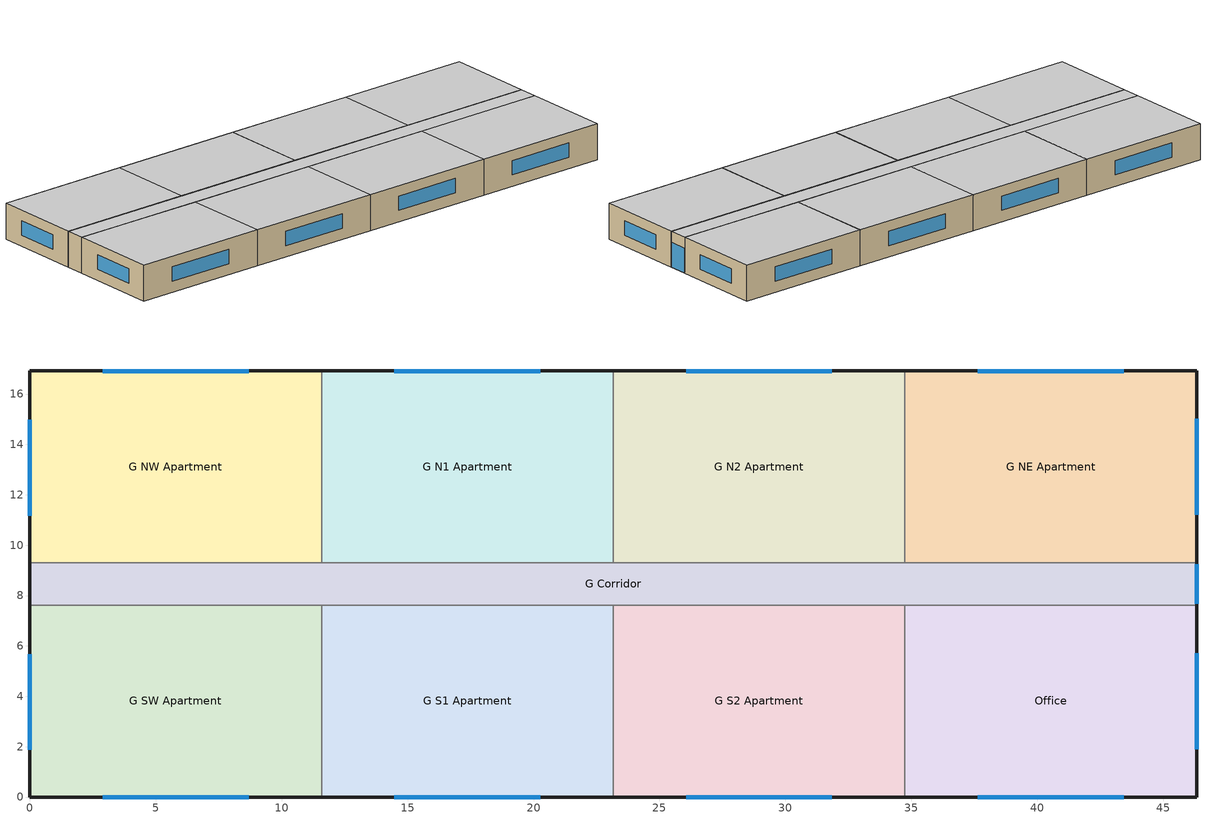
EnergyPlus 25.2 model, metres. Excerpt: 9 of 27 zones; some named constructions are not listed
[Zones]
G SW Apartment
 floor ground (gGFloorSWA_Ffactor): 0,7.62 11.58,7.62 11.58,0 0,0 z0
 wall outside (res_ext_wall_grd): 0,7.62 0,0 11.58,0 z0:3.05
 wall to G Corridor (int_wall): 11.58,7.62 0,7.62 z0:3.05
 wall to G S1 Apartment (int_wall): 11.58,0 11.58,7.62 z0:3.05
 window (ResWindow_U_0.382_SHGC_0.353): 2.9,0 8.69,0 / 0,5.68 0,1.87 z0.95:2.17
 ceiling adiabatic (int_slab_ceiling): 11.58,0 11.58,7.62 0,7.62 0,0 z3.05
G S1 Apartment
 floor ground (gGFloorS1A_Ffactor): 11.58,7.62 23.16,7.62 23.16,0 11.58,0 z0
 wall outside (res_ext_wall_grd): 11.58,0 23.16,0 z0:3.05
 wall to G Corridor (int_wall): 23.16,7.62 11.58,7.62 z0:3.05
 wall to G S2 Apartment (int_wall): 23.16,0 23.16,7.62 z0:3.05
 window (ResWindow_U_0.382_SHGC_0.353): 14.48,0 20.27,0 z0.95:2.17
 ceiling adiabatic (int_slab_ceiling): 23.16,0 23.16,7.62 11.58,7.62 11.58,0 z3.05
G S2 Apartment
 floor ground (gGFloorS2A_Ffactor): 23.16,7.62 34.75,7.62 34.75,0 23.16,0 z0
 wall outside (res_ext_wall_grd): 23.16,0 34.75,0 z0:3.05
 wall to G Corridor (int_wall): 34.75,7.62 23.16,7.62 z0:3.05
 wall to Office (int_wall): 34.75,0 34.75,7.62 z0:3.05
 window (ResWindow_U_0.382_SHGC_0.353): 26.06,0 31.85,0 z0.95:2.17
 ceiling adiabatic (int_slab_ceiling): 34.75,0 34.75,7.62 23.16,7.62 23.16,0 z3.05
Office
 floor ground (gGFloorSEA_Ffactor): 34.75,7.62 46.33,7.62 46.33,0 34.75,0 z0
 wall outside (nonres_ext_wall_grd): 34.75,0 46.33,0 46.33,7.62 z0:3.05
 wall to G Corridor (int_wall): 46.33,7.62 34.75,7.62 z0:3.05
 window (NonresWindow_U_0.382_SHGC_0.353): 37.64,0 43.43,0 / 46.33,1.9 46.33,5.71 z0.95:2.17
 ceiling adiabatic (int_slab_ceiling): 46.33,0 46.33,7.62 34.75,7.62 34.75,0 z3.05
G NW Apartment
 floor ground (gGFloorNWA_Ffactor): 0,16.92 11.58,16.92 11.58,9.3 0,9.3 z0
 wall outside (res_ext_wall_grd): 11.58,16.92 0,16.92 0,9.3 z0:3.05
 wall to G Corridor (int_wall): 0,9.3 11.58,9.3 z0:3.05
 wall to G N1 Apartment (int_wall): 11.58,9.3 11.58,16.92 z0:3.05
 window (ResWindow_U_0.382_SHGC_0.353): 0,14.97 0,11.16 / 8.69,16.92 2.89,16.92 z0.95:2.17
 ceiling adiabatic (int_slab_ceiling): 11.58,9.3 11.58,16.92 0,16.92 0,9.3 z3.05
G N1 Apartment
 floor ground (gGFloorN1A_Ffactor): 11.58,16.92 23.16,16.92 23.16,9.3 11.58,9.3 z0
 wall outside (res_ext_wall_grd): 23.16,16.92 11.58,16.92 z0:3.05
 wall to G Corridor (int_wall): 11.58,9.3 23.16,9.3 z0:3.05
 wall to G N2 Apartment (int_wall): 23.16,9.3 23.16,16.92 z0:3.05
 window (ResWindow_U_0.382_SHGC_0.353): 20.27,16.92 14.48,16.92 z0.95:2.17
 ceiling adiabatic (int_slab_ceiling): 23.16,9.3 23.16,16.92 11.58,16.92 11.58,9.3 z3.05
G N2 Apartment
 floor ground (gGFloorN2A_Ffactor): 23.16,16.92 34.75,16.92 34.75,9.3 23.16,9.3 z0
 wall outside (res_ext_wall_grd): 34.75,16.92 23.16,16.92 z0:3.05
 wall to G Corridor (int_wall): 23.16,9.3 34.75,9.3 z0:3.05
 wall to G NE Apartment (int_wall): 34.75,9.3 34.75,16.92 z0:3.05
 window (ResWindow_U_0.382_SHGC_0.353): 31.85,16.92 26.06,16.92 z0.95:2.17
 ceiling adiabatic (int_slab_ceiling): 34.75,9.3 34.75,16.92 23.16,16.92 23.16,9.3 z3.05
G NE Apartment
 floor ground (gGFloorNEA_Ffactor): 34.75,16.92 46.33,16.92 46.33,9.3 34.75,9.3 z0
 wall outside (res_ext_wall_grd): 46.33,9.3 46.33,16.92 34.75,16.92 z0:3.05
 wall to G Corridor (int_wall): 34.75,9.3 46.33,9.3 z0:3.05
 window (ResWindow_U_0.382_SHGC_0.353): 46.33,11.2 46.33,15.01 / 43.43,16.92 37.64,16.92 z0.95:2.17
 ceiling adiabatic (int_slab_ceiling): 46.33,9.3 46.33,16.92 34.75,16.92 34.75,9.3 z3.05
G Corridor
 floor ground (gFloorC_Ffactor): 0,9.3 46.33,9.3 46.33,7.62 0,7.62 z0
 wall outside (nonres_ext_wall_grd): 0,9.3 0,7.62 / 46.33,7.62 46.33,9.3 z0:3.05
 window (NonresWindow_U_0.382_SHGC_0.353): 46.33,7.67 46.33,9.25 z0.03:2.13
 ceiling adiabatic (int_slab_ceiling): 46.33,7.62 46.33,9.3 0,9.3 0,7.62 z3.05
[Generator:PVWatts]
PV_module: PVWatts Version=5; DC System Capacity {W}=14770; Module Type=Premium; Array Type=FixedOpenRack; System Losses=0.113; Array Geometry Type=TiltAzimuth; Tilt Angle {deg}=0; Azimuth Angle {deg}=180
[ElectricLoadCenter:Generators]
PV_Generator: Generator 1=PV_module; Generator 1 Rated Electric Power Output {W}=14770; Generator 1 Availability Schedule=PV_SCH
[ElectricLoadCenter:Inverter:PVWatts]
PV_Inverter: DC to AC Size Ratio=1.2; Inverter Efficiency=0.96
[ElectricLoadCenter:Distribution]
Generator: Generator List=PV_Generator; Generator Operation Scheme Type=Baseload; Electrical Buss Type=DirectCurrentWithInverter; Inverter=PV_Inverter
[HVACTemplate:Thermostat] Constant Heating Setpoint {C}=20
Name | Constant Cooling Setpoint {C}
Thermostat_G SW Apartment; Thermostat_G NW Apartment; Thermostat_Office; Thermostat_G N1 Apartment; Thermostat_G N2 Apartment; Thermostat_G S1 Apartment; Thermostat_G S2 Apartment; Thermostat_M N1 Apartment; Thermostat_M S2 Apartment; Thermostat_T NW Apartment; Thermostat_T NE Apartment; Thermostat_T N1 Apartment; Thermostat_T S1 Apartment; Thermostat_T S2 Apartment; Thermostat_M Corridor | 24
Thermostat_G NE Apartment; Thermostat_M SW Apartment; Thermostat_M NW Apartment; Thermostat_M SE Apartment; Thermostat_M NE Apartment; Thermostat_M N2 Apartment; Thermostat_M S1 Apartment; Thermostat_T SW Apartment; Thermostat_T SE Apartment; Thermostat_T N2 Apartment; Thermostat_T Corridor; Thermostat_G Corridor | 23.8
[Schedule:Compact]
PV_SCH; Exterior_Lgt_ALWAYS_ON: Through: 12/31, For: AllDays, Until: 24:00, 1
INFIL_Door_Opening_SCH: Through: 12/31, For: AllDays, Until: 06:00, 0, Until: 07:00, 0.131, Until: 08:00, 1, Until: 17:00, 0.131, Until: 18:00, 1, Until: 22:00, 0.131, Until: 24:00, 0
APT_DHW_SCH: THROUGH: 12/31, FOR: AllDays, UNTIL: 1:00, 0.08, UNTIL: 2:00, 0.04, UNTIL: 3:00, 0.01, UNTIL: 4:00, 0.01, UNTIL: 5:00, 0.04, UNTIL: 6:00, 0.27, UNTIL: 7:00, 0.94, UNTIL: 8:00, 1, UNTIL: 9:00, 0.96, UNTIL: 10:00, 0.84, UNTIL: 11:00, 0.76, UNTIL: 12:00, 0.61, UNTIL: 13:00, 0.53, UNTIL: 14:00, 0.47, UNTIL: 15:00, 0.41, UNTIL: 16:00, 0.47, UNTIL: 17:00, 0.55, UNTIL: 18:00, 0.73, UNTIL: 19:00, 0.86, UNTIL: 20:00, 0.82, UNTIL: 21:00, 0.75, UNTIL: 22:00, 0.61, UNTIL: 23:00, 0.53, UNTIL: 24:00, 0.29
Hot Water Setpoint Temp Schedule: THROUGH: 12/31, FOR: AllDays, UNTIL: 24:00, 60
Sliding_Doors_Ventilation_Availability_SCH: Through: 12/31, For: WinterDesignDay SummerDesignDay, Until: 24:00, 0, For: Allotherdays, Until: 6:00, 0, Until: 22:00, 1, Until: 24:00, 0
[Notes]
The DOE Prototype Building Models were developed by Pacific Northwest National Laboratory (PNNL), under contract with the U.S.
Department of Energy (DOE).  These building models were derived from DOE's Commercial Reference Building Models with modifications
based on input from the ASHRAE Standard 90.1 committee, the Advanced Energy Design Guide series, and building industry experts. The
prototypes models were developed to quantify energy saving impacts from newly published editions of ASHRAE Standard 90.1, 189.1, IECC,
and other energy codes and standards.  The basic building descriptions can be found in the Scorecards posted at www.energycodes.gov
website. The recommended citation of the prototype models is
DOE and PNNL. 2023. Commercial Prototype Building Models, Richland, WA, Pacific Northwest National Laboratory. Available at https://www.energycodes.gov/development/commercial/prototype_models.
Detailed descriptions of the prototype model development and addenda modeling strategies can be found in the following  reports:
Maddox D.E., J. Zhang, Y. Xie, W. Xu, X. Liu, S. Wang, and M.I. Rosenberg. 2022. Energy and Energy Cost Savings Analysis of the 2021 IECC
for Commercial Buildings. PNNL-32816. Richland, WA: Pacific Northwest National Laboratory.
Zhang J., M.I. Rosenberg, J. Lerond, Y. Xie, C. Chandrasekharan Nambiar, Y. Chen, and R. Hart, et al. 2021. Energy Savings Analysis:
ANSI/ASHRAE/IES Standard 90.1-2019. PNNL-31488. Richland, WA: Pacific Northwest National Laboratory.
Zhang, J., Y. Chen, Y. Xie, M. Rosenberg, R. Hart. Energy and Energy Cost Savings Analysis of the 2018 IECC for Commercial Buildings.
2018. PNNL-28125. Richland, WA: Pacific Northwest National Laboratory.
DOE. 2017. Energy Savings Analysis: ANSI/ASHRAE/IES Standard 90.1-2016. Prepared by Athalye, R.A, M.A. Halverson, M.I. Rosenberg, B. Liu,
J. Zhang, R. Hart, V.V. Mendon, S. Goel, Y. Chen, Y. Xie, and M. Zhao, Richland, WA, Pacific Northwest National Laboratory. https://www.energycodes.gov/sites/default/files/documents/02202018_Standard_90.1-2016_Determination_TSD.pdf.
Zhang, J., Y. Xie, R.A. Athalye, J. Zhuge, M. Rosenberg, R. Hart, and B. Liu. Energy and Energy Cost Savings Analysis of the 2015 IECC
for Commercial Buildings. 2015. PNNL-24269 Rev. 1. Richland, WA: Pacific Northwest National
Laboratory. https://www.energycodes.gov/sites/default/files/documents/2015_IECC_Commercial_Analysis.pdf.
Halverson M.A., M.I. Rosenberg, W. Wang, J. Zhang, V.V. Mendon, R.A. Athalye, Y. Xie, R. Hart, S. Goel, 2014. ANSI/ASHRAE/IES Standard
90.1-2013 Determination of Energy Savings: Quantitative Analysis, PNNL-23479. Richland, WA: Pacific Northwest National Laboratory. https://www.energycodes.gov/sites/default/files/documents/901-2013_finalCommercialDeterminationQuantitativeAnalysis_TSD_0.pdf.
Goel S., R.A. Athalye, W. Wang, J. Zhang, M.I. Rosenberg, Y. Xie, and R. Hart, et al. 2014. Enhancements to ASHRAE Standard 90.1
Prototype Building Models. PNNL-23269. Richland, WA: Pacific Northwest National Laboratory. https://www.pnnl.gov/main/publications/external/technical_reports/PNNL-23269.pdf.
Zhang J., R.A. Athalye, R. Hart, M.I. Rosenberg, Y. Xie, S. Goel, and V.V. Mendon, et al. 2013. Energy and Energy Cost Savings Analysis
of the IECC for Commercial Buildings. PNNL-22760. Richland, WA: Pacific Northwest National Laboratory. http://www.pnnl.gov/main/publications/external/technical_reports/PNNL-22760.pdf.
Thornton B.A., M.I. Rosenberg, E.E. Richman, W. Wang, Y. Xie, J. Zhang, H. Cho, VV Mendon, R.A. Athalye, and B. Liu. 2011. Achieving
the 30% Goal: Energy and Cost Savings Analysis of ASHRAE Standard 90.1-2010. PNNL-20405. Richland, WA: Pacific Northwest National
Laboratory.  https://www.energycodes.gov/sites/default/files/documents/BECP_Energy_Cost_Savings_STD2010_May2011_v00.pdf.
WeatherFile:  USA_NM_Albuquerque.Intl.Sunport.723650_TMY3.epw
GPARM parameters as input:
Case = ASHRAE901_ApartmentMidRise_STD2022_Albuquerque
AnalysisPurpose = ProgressIndicator
AnalysisCodeName = ASHRAE901
AnalysisAmendment = NoneAmend
AnalysisPrototype = ApartmentMidRise
AnalysisScope = National
AnalysisState = National
AnalysisCity = USA_NM_Albuquerque
AnalysisCustomFlag = Default
hvac_autogen = Default
roof_solar_absorp = 0.7
skip_economizer_control = Yes
exterior_light_watts = 1451.66
door_infil = 0.327531218
frac_ofpk = 0.131
economizer_lockout = LockoutWithHeating
BLDG_ELEVATORS_LIGHTS_FAN_SCH = ELEV_LIGHT_FAN_SCH_ADD_DF
BLDG_ELEVATORS_LIGHTS_FAN_POWER = 63
EQP_OFF_SCH = EQP_OFF_SCH_ADV
STD189_overhang = no
ext_lgt_sch = Exterior_Lgt_ALWAYS_ON
HTGSETP_OFF_SCH = HTGSETP_OFF_SCH_NO_OPTIMUM
CLGSETP_OFF_SCH = CLGSETP_OFF_SCH_No_Optimum
pipe_heat_loss_Gapts = 87
pipe_heat_loss_Mapts = 73
skip_EMSprogram = yes
Wfile_TMY3 = USA_NM_Albuquerque.Intl.Sunport.723650_TMY3.epw
Door_Switch_Enabled_Thermostat_Reset = TRUE
receptacle_ctrl_occ_reduction_frac = 0.92575
receptacle_ctrl_unocc_reduction_frac = 0.6625
CodeName = ASHRAE90.1_STD2019
office_standby_mode = Yes
APT_SWH_flow = 3.66e-06
VT_Elec_Wheater = No
ZoneSysMapID = DEFAULT
PTAC_COP = 3.81
PTHP_COP_cooling =
PTHP_COP_heating =
Filename_left = ASHRAE901_ApartmentMidRise_STD2022_Albuquerque
Zone_left = Zone 4B
